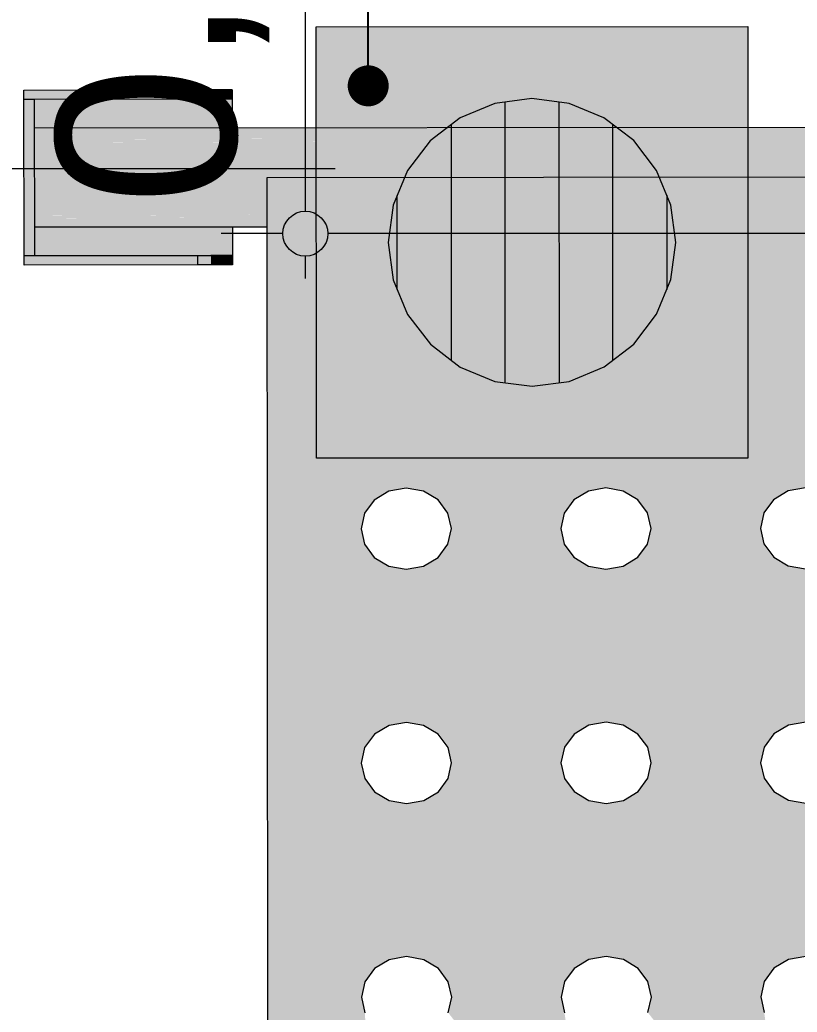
# Model space of a CAD drawing. Header units: metres. Extents: x -1.4 to 64, y -2.2 to 1.7.
# Drawn here: x 48.4129 to 48.6291, y -0.119 to 0.1569 of the extents above; entities that cross this region are included whole.
import ezdxf

# ---------------------------------------------------------------- set-up
doc = ezdxf.new("R2010")
doc.units = ezdxf.units.M
doc.header["$MEASUREMENT"] = 0
for name, color, linetype, lineweight, true_color in [('0_Caneta_No__25', 7, 'Continuous', 13, 0x982312), ('LOUCAS-METAIS.ARQ_Caneta_No__13', 7, 'Continuous', 0, 0xaaaaaa), ('LOUCAS-METAIS.ARQ_Caneta_No__18', 7, 'Continuous', 0, 0xdfdfdf), ('LOUCAS-METAIS.ARQ_Caneta_No__96', 7, 'Continuous', 0, 0xb6b6b6), ('RALO_Caneta_No__19', 7, 'Continuous', 0, 0xe9e9e9), ('RALO_Caneta_No__96', 7, 'Continuous', 0, 0xb6b6b6)]:
    doc.layers.add(name, color=color, linetype=linetype, lineweight=lineweight, true_color=true_color)
doc.layers.add('NOTAS-DETALHAMENTO.EXEC_Caneta_No__241', color=7, linetype='Continuous', lineweight=13)
doc.styles.add('GENERATED_STYLE_1', font='arial.ttf')
doc.dimstyles.new('GENERATED_STYLE__1', dxfattribs={"dimtxt": 0.05, "dimasz": 0.02375, "dimexe": 0.18, "dimexo": 0.267183, "dimgap": 0, "dimtad": 1, "dimzin": 0, "dimdsep": 46, "dimtxsty": 'GENERATED_STYLE_1', "dimblk": 'ARROWHEAD_11', "dimblk1": 'ARROWHEAD_11', "dimblk2": 'ARROWHEAD_11', "dimcen": 0.09, "dimclrd": 256, "dimclre": 256, "dimclrt": 256, "dimadec": 0, "dimazin": 0, "dimtfac": 1, "dimtdec": 4, "dimtmove": 0, "dimatfit": 3, "dimfxl": 0, "dimtolj": 1, "dimtzin": 0, "dimarcsym": 0})
doc.dimstyles.new('GENERATED_STYLE__2', dxfattribs={"dimtxt": 0.05, "dimasz": 0.02375, "dimexe": 0.18, "dimexo": 0.267183, "dimgap": 0, "dimtad": 1, "dimtih": 1, "dimtoh": 1, "dimzin": 0, "dimdsep": 46, "dimtxsty": 'GENERATED_STYLE_1', "dimblk": 'ARROWHEAD_11', "dimblk1": 'ARROWHEAD_11', "dimblk2": 'ARROWHEAD_11', "dimcen": 0.09, "dimclrd": 256, "dimclre": 256, "dimclrt": 256, "dimadec": 0, "dimazin": 0, "dimtfac": 1, "dimtdec": 4, "dimtmove": 0, "dimatfit": 3, "dimfxl": 0, "dimtolj": 1, "dimtzin": 0, "dimarcsym": 0})
doc.dimstyles.new('GENERATED_STYLE__4', dxfattribs={"dimtxt": 0.18, "dimasz": 0.0228, "dimexe": 0.18, "dimexo": 0.0625, "dimgap": 0, "dimtad": 0, "dimtih": 1, "dimtoh": 1, "dimdec": 4, "dimzin": 0, "dimdsep": 46, "dimcen": 0.09, "dimadec": 0, "dimazin": 0, "dimtfac": 1, "dimtdec": 4, "dimtmove": 0, "dimatfit": 3, "dimldrblk": 'ARROWHEAD_11', "dimfxl": 0, "dimtolj": 1, "dimtzin": 0, "dimarcsym": 0})

# ---------------------------------------------------------------- blocks, each defined once
blk = doc.blocks.new('*D134', base_point=(49.44178, -0.75328))
at = {"layer": '0_Caneta_No__25', "linetype": 'Continuous', "lineweight": 13, "true_color": 0x982312}
for points in [[(48.22713, 0.11546), (48.22761, 0.11306), (48.22896, 0.11104), (48.23099, 0.10968), (48.23338, 0.10921), (48.23577, 0.10968), (48.2378, 0.11104), (48.23916, 0.11306), (48.23963, 0.11546), (48.23916, 0.11785), (48.2378, 0.11987), (48.23577, 0.12123), (48.23338, 0.12171), (48.23099, 0.12123), (48.22896, 0.11987), (48.22761, 0.11785)], [(48.22713, -0.53832), (48.22761, -0.54071), (48.22896, -0.54274), (48.23099, -0.5441), (48.23338, -0.54457), (48.23577, -0.5441), (48.2378, -0.54274), (48.23916, -0.54071), (48.23963, -0.53832), (48.23916, -0.53593), (48.2378, -0.5339), (48.23577, -0.53255), (48.23338, -0.53207), (48.23099, -0.53255), (48.22896, -0.5339), (48.22761, -0.53593)]]:
    blk.add_hatch(color=24, dxfattribs=at).paths.add_polyline_path(points)
at = {"layer": '0_Caneta_No__25', "color": 24, "linetype": 'Continuous', "lineweight": 13, "true_color": 0x982312}
for p, q in [((48.23338, -0.53207), (48.23338, 0.10921)), ((48.22713, -0.53832), (48.20994, -0.53832)), ((48.50056, -0.53832), (48.23963, -0.53832))]:
    blk.add_line(p, q, dxfattribs=at)
blk.add_circle((48.23338, -0.53832), 0.00625, dxfattribs=at)
at = {"layer": '0_Caneta_No__25', "color": 24, "lineweight": 13, "true_color": 0x982312, "char_height": 0.05, "attachment_point": 7, "rotation": 90, "style": 'GENERATED_STYLE_1'}
for s, insert in [('\\A1;{\\pql;\\fArial|b0|i0|c0|p0;\\W1.000000;0,13}', (48.22338, -0.02425)), ('\\A1;{\\pql;\\fArial|b0|i0|c0|p0;\\W1.000000;0,65}', (48.22338, -0.34489))]:
    blk.add_mtext(s, dxfattribs=dict(at, insert=insert))
blk = doc.blocks.new('ARROWHEAD_11')
at = {"color": 0, "linetype": 'Continuous', "lineweight": 0}
blk.add_line((0, 0), (-1, 0), dxfattribs=at)
at = {"color": 0, "linetype": 'Continuous', "lineweight": 0, "const_width": 0.25, "flags": 128}
blk.add_lwpolyline([(-0.125, 0, 1), (0.125, 0, 1)], format="xyb", close=True, dxfattribs=at)
blk = doc.blocks.new('*D135', base_point=(49.44178, -0.75328))
at = {"layer": '0_Caneta_No__25', "linetype": 'Continuous', "lineweight": 13, "true_color": 0x982312}
for points in [[(48.22713, 0.24672), (48.22761, 0.24432), (48.22896, 0.2423), (48.23099, 0.24094), (48.23338, 0.24047), (48.23577, 0.24094), (48.2378, 0.2423), (48.23916, 0.24432), (48.23963, 0.24672), (48.23916, 0.24911), (48.2378, 0.25114), (48.23577, 0.25249), (48.23338, 0.25297), (48.23099, 0.25249), (48.22896, 0.25114), (48.22761, 0.24911)], [(48.22713, 0.11546), (48.22761, 0.11306), (48.22896, 0.11104), (48.23099, 0.10968), (48.23338, 0.10921), (48.23577, 0.10968), (48.2378, 0.11104), (48.23916, 0.11306), (48.23963, 0.11546), (48.23916, 0.11785), (48.2378, 0.11987), (48.23577, 0.12123), (48.23338, 0.12171), (48.23099, 0.12123), (48.22896, 0.11987), (48.22761, 0.11785)]]:
    blk.add_hatch(color=24, dxfattribs=at).paths.add_polyline_path(points)
at = {"layer": '0_Caneta_No__25', "color": 24, "linetype": 'Continuous', "lineweight": 13, "true_color": 0x982312}
for p, q in [((48.23338, 0.25297), (48.23338, 0.25922)), ((48.22713, 0.24672), (48.20994, 0.24672)), ((48.50056, 0.24672), (48.23963, 0.24672)), ((48.23338, 0.12171), (48.23338, 0.24047)), ((48.22713, 0.11546), (48.20994, 0.11546)), ((48.50056, 0.11546), (48.23963, 0.11546))]:
    blk.add_line(p, q, dxfattribs=at)
for centre in [(48.23338, 0.24672), (48.23338, 0.11546)]:
    blk.add_circle(centre, 0.00625, dxfattribs=at)
blk = doc.blocks.new('*D146', base_point=(49.44178, -0.75328))
at = {"layer": '0_Caneta_No__25', "linetype": 'Continuous', "lineweight": 13, "true_color": 0x982312}
for points in [[(48.48606, 0.24672), (48.48654, 0.24432), (48.48789, 0.2423), (48.48992, 0.24094), (48.49231, 0.24047), (48.4947, 0.24094), (48.49673, 0.2423), (48.49808, 0.24432), (48.49856, 0.24672), (48.49808, 0.24911), (48.49673, 0.25114), (48.4947, 0.25249), (48.49231, 0.25297), (48.48992, 0.25249), (48.48789, 0.25114), (48.48654, 0.24911)], [(48.48606, 0.09742), (48.48654, 0.09503), (48.48789, 0.093), (48.48992, 0.09164), (48.49231, 0.09117), (48.4947, 0.09164), (48.49673, 0.093), (48.49808, 0.09503), (48.49856, 0.09742), (48.49808, 0.09981), (48.49673, 0.10184), (48.4947, 0.10319), (48.49231, 0.10367), (48.48992, 0.10319), (48.48789, 0.10184), (48.48654, 0.09981)]]:
    blk.add_hatch(color=24, dxfattribs=at).paths.add_polyline_path(points)
at = {"layer": '0_Caneta_No__25', "color": 24, "linetype": 'Continuous', "lineweight": 13, "true_color": 0x982312}
for p, q in [((48.49231, 0.25297), (48.49231, 0.25922)), ((48.48606, 0.24672), (48.46887, 0.24672)), ((48.75949, 0.24672), (48.49856, 0.24672)), ((48.49231, 0.10367), (48.49231, 0.24047)), ((48.48606, 0.09742), (48.46887, 0.09742)), ((48.75949, 0.09742), (48.49856, 0.09742)), ((48.49231, 0.08492), (48.49231, 0.09117))]:
    blk.add_line(p, q, dxfattribs=at)
for centre in [(48.49231, 0.24672), (48.49231, 0.09742)]:
    blk.add_circle(centre, 0.00625, dxfattribs=at)
at = {"layer": '0_Caneta_No__25', "color": 24, "lineweight": 13, "true_color": 0x982312, "insert": (48.48231, 0.10534), "char_height": 0.05, "attachment_point": 7, "rotation": 90, "style": 'GENERATED_STYLE_1'}
blk.add_mtext('\\A1;{\\pql;\\fArial|b0|i0|c0|p0;\\W1.000000;0,15}', dxfattribs=at)
blk = doc.blocks.new('*D147', base_point=(49.44178, -0.75328))
at = {"layer": '0_Caneta_No__25', "linetype": 'Continuous', "lineweight": 13, "true_color": 0x982312}
for points in [[(48.40553, 0.47172), (48.406, 0.46932), (48.40736, 0.4673), (48.40938, 0.46594), (48.41178, 0.46547), (48.41417, 0.46594), (48.4162, 0.4673), (48.41755, 0.46932), (48.41803, 0.47172), (48.41755, 0.47411), (48.4162, 0.47614), (48.41417, 0.47749), (48.41178, 0.47797), (48.40938, 0.47749), (48.40736, 0.47614), (48.406, 0.47411)], [(48.55072, 0.47172), (48.55119, 0.46932), (48.55255, 0.4673), (48.55458, 0.46594), (48.55697, 0.46547), (48.55936, 0.46594), (48.56139, 0.4673), (48.56274, 0.46932), (48.56322, 0.47172), (48.56274, 0.47411), (48.56139, 0.47614), (48.55936, 0.47749), (48.55697, 0.47797), (48.55458, 0.47749), (48.55255, 0.47614), (48.55119, 0.47411)]]:
    blk.add_hatch(color=24, dxfattribs=at).paths.add_polyline_path(points)
at = {"layer": '0_Caneta_No__25', "color": 24, "linetype": 'Continuous', "lineweight": 13, "true_color": 0x982312}
for p, q in [((48.41178, 0.47797), (48.41178, 0.49515)), ((48.55697, 0.47797), (48.55697, 0.49515)), ((48.39928, 0.47172), (48.40553, 0.47172)), ((48.41803, 0.47172), (48.55072, 0.47172)), ((48.56322, 0.47172), (48.56947, 0.47172)), ((48.41178, 0.20453), (48.41178, 0.46547)), ((48.55697, 0.20453), (48.55697, 0.46547))]:
    blk.add_line(p, q, dxfattribs=at)
for centre in [(48.41178, 0.47172), (48.55697, 0.47172)]:
    blk.add_circle(centre, 0.00625, dxfattribs=at)
at = {"layer": '0_Caneta_No__25', "color": 24, "lineweight": 13, "true_color": 0x982312, "insert": (48.27207, 0.48172), "char_height": 0.05, "attachment_point": 7, "style": 'GENERATED_STYLE_1'}
blk.add_mtext('\\A1;{\\pql;\\fArial|b0|i0|c0|p0;\\W1.000000;0,15}', dxfattribs=at)

msp = doc.modelspace()

# ---------------------------------------------------------------- hatches: boundary and pattern name
at = {"layer": 'LOUCAS-METAIS.ARQ_Caneta_No__18', "linetype": 'Continuous', "lineweight": 0, "true_color": 0xdfdfdf}
for points in [[(48.41403, 0.13734), (48.46232, 0.13477), (48.46232, 0.13737)], [(48.41403, 0.13473), (48.46232, 0.13477), (48.41403, 0.13734)], [(48.46232, 0.13477), (48.46602, 0.13738), (48.46232, 0.13737)], [(48.46232, 0.13477), (48.46602, 0.13477), (48.46602, 0.13738)], [(48.46602, 0.13477), (48.46915, 0.13738), (48.46602, 0.13738)], [(48.46602, 0.13477), (48.46915, 0.13477), (48.46915, 0.13738)], [(48.46915, 0.13738), (48.46915, 0.13477), (48.47124, 0.13738)], [(48.47124, 0.13738), (48.46915, 0.13477), (48.47125, 0.13478)], [(48.47124, 0.13738), (48.47198, 0.13478), (48.47198, 0.13738)], [(48.47125, 0.13478), (48.47198, 0.13478), (48.47124, 0.13738)], [(48.41403, 0.13473), (48.41696, 0.09131), (48.41693, 0.13473)], [(48.41406, 0.09131), (48.41696, 0.09131), (48.41403, 0.13473)], [(48.47198, 0.13478), (48.41693, 0.13473), (48.42695, 0.12684), (48.47199, 0.12687)], [(48.41693, 0.13473), (48.41693, 0.12683), (48.42695, 0.12684)], [(48.41693, 0.12683), (48.77141, 0.12663), (48.77141, 0.1271)], [(48.41693, 0.12636), (48.77141, 0.12663), (48.41693, 0.12683)], [(48.77141, 0.12663), (48.41693, 0.12636), (48.41693, 0.126)], [(48.41693, 0.126), (48.77141, 0.12627), (48.77141, 0.12663)], [(48.41693, 0.1257), (48.77141, 0.12597), (48.77141, 0.12627)], [(48.77141, 0.12627), (48.41693, 0.126), (48.41693, 0.1257)], [(48.41693, 0.1257), (48.41693, 0.12569), (48.77141, 0.12462), (48.77141, 0.12597)], [(48.41693, 0.12435), (48.77141, 0.12462), (48.41693, 0.12569)], [(48.77141, 0.12462), (48.41693, 0.12435), (48.41693, 0.12361)], [(48.41693, 0.1236), (48.77141, 0.12387), (48.77141, 0.12462)], [(48.41693, 0.12268), (48.77141, 0.12295), (48.77141, 0.12387)], [(48.41693, 0.12269), (48.77141, 0.12387), (48.41693, 0.1236)], [(48.41693, 0.12266), (48.77141, 0.12088), (48.77141, 0.12295), (48.41693, 0.12268)], [(48.41693, 0.12266), (48.41694, 0.12062), (48.77141, 0.12088)], [(48.77141, 0.12088), (48.41694, 0.12062), (48.41694, 0.11993)], [(48.77141, 0.12088), (48.41694, 0.11993), (48.77141, 0.1202)], [(48.41694, 0.11825), (48.41694, 0.11824), (48.77141, 0.11851), (48.77141, 0.1202)], [(48.41694, 0.11993), (48.41694, 0.11825), (48.77141, 0.1202)], [(48.41694, 0.11824), (48.41694, 0.11822), (48.76938, 0.11598), (48.77142, 0.11597), (48.77141, 0.11851)], [(48.41694, 0.11822), (48.41694, 0.1157), (48.77142, 0.11597), (48.76938, 0.11598)], [(48.41694, 0.1157), (48.41694, 0.11542), (48.77142, 0.11597)], [(48.41694, 0.11542), (48.77142, 0.11569), (48.77142, 0.11597)], [(48.41694, 0.11304), (48.41694, 0.11302), (48.77142, 0.11329), (48.77142, 0.11569)], [(48.41694, 0.11542), (48.41694, 0.11304), (48.77142, 0.11569)], [(48.48166, 0.11307), (48.62663, 0.02591), (48.77142, 0.11329)], [(48.77142, 0.11329), (48.62663, 0.02591), (48.63143, 0.02677)], [(48.41694, 0.11302), (48.41694, 0.11064), (48.48166, 0.11113), (48.48166, 0.11307)], [(48.41694, 0.11064), (48.41694, 0.11062), (48.48166, 0.11067), (48.48166, 0.11113)], [(48.48166, 0.11067), (48.41694, 0.11062), (48.41694, 0.11034), (48.48166, 0.11044)], [(48.41694, 0.11034), (48.48166, 0.11039), (48.48166, 0.11044)], [(48.41694, 0.11032), (48.48166, 0.10991), (48.48166, 0.11039), (48.41694, 0.11034)], [(48.48166, 0.11307), (48.52036, 0.02669), (48.57589, 0.02673)], [(48.48166, 0.11307), (48.51555, 0.02582), (48.52036, 0.02669)], [(48.51148, 0.02337), (48.51555, 0.02582), (48.48166, 0.11307)], [(48.48166, 0.11307), (48.50876, 0.01971), (48.51148, 0.02337)], [(48.48166, 0.11307), (48.50781, 0.01539), (48.50876, 0.01971)], [(48.48166, 0.11307), (48.50877, 0.01107), (48.50781, 0.01539)], [(48.48166, 0.11307), (48.5156, -0.03931), (48.50877, 0.01107)], [(48.48166, 0.11307), (48.51153, -0.04176), (48.5156, -0.03931)], [(48.48166, 0.11307), (48.50881, -0.04543), (48.51153, -0.04176)], [(48.50786, -0.04975), (48.50881, -0.04543), (48.48166, 0.11307)], [(48.51565, -0.10445), (48.50786, -0.04975), (48.48166, 0.11307)], [(48.51158, -0.1069), (48.51565, -0.10445), (48.48166, 0.11307)], [(48.50886, -0.11057), (48.51158, -0.1069), (48.48166, 0.11307)], [(48.50791, -0.11489), (48.50886, -0.11057), (48.48166, 0.11307)], [(48.51163, -0.17204), (48.50791, -0.11489), (48.48166, 0.11307)], [(48.48166, 0.11307), (48.50891, -0.1757), (48.51163, -0.17204)], [(48.50796, -0.18002), (48.50891, -0.1757), (48.48166, 0.11307)], [(48.51168, -0.23717), (48.50796, -0.18002), (48.48166, 0.11307)], [(48.50896, -0.24084), (48.51168, -0.23717), (48.48166, 0.11307)], [(48.50801, -0.24516), (48.50896, -0.24084), (48.48166, 0.11307)], [(48.51173, -0.30231), (48.50801, -0.24516), (48.48166, 0.11307)], [(48.48166, 0.11307), (48.50901, -0.30597), (48.51173, -0.30231)], [(48.50806, -0.3103), (48.50901, -0.30597), (48.48166, 0.11307)], [(48.50906, -0.37111), (48.50806, -0.3103), (48.48166, 0.11307)], [(48.48166, 0.11307), (48.5081, -0.37543), (48.50906, -0.37111)], [(48.48215, -0.53829), (48.5081, -0.37543), (48.48166, 0.11307)], [(48.62255, 0.02346), (48.62663, 0.02591), (48.48166, 0.11307)], [(48.57589, 0.02673), (48.61984, 0.01979), (48.48166, 0.11307)], [(48.61984, 0.01979), (48.62255, 0.02346), (48.48166, 0.11307)], [(48.41695, 0.10781), (48.48166, 0.10786), (48.48166, 0.10991), (48.41694, 0.11032)], [(48.41695, 0.10613), (48.48166, 0.10649), (48.48166, 0.10786), (48.41695, 0.10781)], [(48.41695, 0.10613), (48.41695, 0.10612), (48.48166, 0.10617), (48.48166, 0.10649)], [(48.48166, 0.10617), (48.41695, 0.10612), (48.41695, 0.10543), (48.48166, 0.10561)], [(48.41695, 0.10543), (48.48166, 0.10548), (48.48166, 0.10561)], [(48.41695, 0.10541), (48.48166, 0.10509), (48.48166, 0.10548), (48.41695, 0.10543)], [(48.41695, 0.10336), (48.48166, 0.10341), (48.48166, 0.10509), (48.41695, 0.10541)], [(48.48166, 0.10341), (48.41695, 0.10336), (48.41695, 0.10245), (48.48166, 0.10267)], [(48.41695, 0.10244), (48.48166, 0.10249), (48.48166, 0.10267)], [(48.48166, 0.10249), (48.41695, 0.10244), (48.41695, 0.1017), (48.48166, 0.10189)], [(48.41695, 0.10169), (48.48166, 0.10174), (48.48166, 0.10189)], [(48.41695, 0.10168), (48.48166, 0.10149), (48.48166, 0.10174), (48.41695, 0.10169)], [(48.41695, 0.10168), (48.41695, 0.10035), (48.48167, 0.10039), (48.48166, 0.10149)], [(48.41695, 0.10005), (48.48167, 0.10015), (48.48167, 0.10039), (48.41695, 0.10035)], [(48.48167, 0.10015), (48.41695, 0.10005), (48.48167, 0.10009)], [(48.41695, 0.09968), (48.48167, 0.0998), (48.48167, 0.10009), (48.41695, 0.10005)], [(48.48167, 0.0998), (48.41695, 0.09968), (48.48167, 0.09973)], [(48.41695, 0.09922), (48.48167, 0.09935), (48.48167, 0.09973), (48.41695, 0.09968)], [(48.48167, 0.09935), (48.41695, 0.09921), (48.48167, 0.09926)], [(48.41696, 0.09131), (48.47201, 0.09135), (48.46199, 0.09925), (48.41695, 0.09921)], [(48.46199, 0.09925), (48.47201, 0.09135), (48.47201, 0.09925)], [(48.46235, 0.09134), (48.41406, 0.09131), (48.46236, 0.08874)], [(48.46236, 0.08874), (48.41406, 0.09131), (48.41406, 0.0887)], [(48.46605, 0.08874), (48.46605, 0.09135), (48.46235, 0.09134)], [(48.46605, 0.08874), (48.46235, 0.09134), (48.46236, 0.08874)], [(48.46918, 0.09135), (48.46605, 0.08874), (48.46919, 0.08874)], [(48.46918, 0.09135), (48.46605, 0.09135), (48.46605, 0.08874)], [(48.47128, 0.09135), (48.46918, 0.09135), (48.46919, 0.08874)], [(48.47128, 0.09135), (48.46919, 0.08874), (48.47128, 0.08875)], [(48.47201, 0.09135), (48.47128, 0.08875), (48.47202, 0.08875)], [(48.47201, 0.09135), (48.47128, 0.09135), (48.47128, 0.08875)], [(48.52036, 0.02669), (48.57109, 0.02587), (48.57589, 0.02673)], [(48.57109, 0.02587), (48.52036, 0.02669), (48.56702, 0.02341)], [(48.56702, 0.02341), (48.52036, 0.02669), (48.5643, 0.01975)], [(48.52516, 0.02583), (48.5643, 0.01975), (48.52036, 0.02669)], [(48.52924, 0.02339), (48.5643, 0.01975), (48.52516, 0.02583)], [(48.5807, 0.02587), (48.61984, 0.01979), (48.57589, 0.02673)], [(48.58477, 0.02343), (48.61984, 0.01979), (48.5807, 0.02587)], [(48.53196, 0.01973), (48.5643, 0.01975), (48.52924, 0.02339)], [(48.5875, 0.01977), (48.61984, 0.01979), (48.58477, 0.02343)], [(48.5643, 0.01975), (48.53196, 0.01973), (48.56335, 0.01543)], [(48.56335, 0.01543), (48.53196, 0.01973), (48.53292, 0.01541)], [(48.61984, 0.01979), (48.5875, 0.01977), (48.61888, 0.01547)], [(48.61888, 0.01547), (48.5875, 0.01977), (48.58846, 0.01545)], [(48.53197, 0.01108), (48.5643, 0.01111), (48.53292, 0.01541)], [(48.53292, 0.01541), (48.5643, 0.01111), (48.56335, 0.01543)], [(48.58751, 0.01113), (48.61984, 0.01115), (48.58846, 0.01545)], [(48.58846, 0.01545), (48.61984, 0.01115), (48.61888, 0.01547)], [(48.5156, -0.03931), (48.51149, 0.00741), (48.50877, 0.01107)], [(48.5643, 0.01111), (48.52925, 0.00742), (48.52518, 0.00497)], [(48.5643, 0.01111), (48.52518, 0.00497), (48.56703, 0.00745)], [(48.52925, 0.00742), (48.5643, 0.01111), (48.53197, 0.01108)], [(48.61984, 0.01115), (48.58479, 0.00746), (48.58072, 0.00501)], [(48.61984, 0.01115), (48.58072, 0.00501), (48.62257, 0.00749)], [(48.58479, 0.00746), (48.61984, 0.01115), (48.58751, 0.01113)], [(48.5156, -0.03931), (48.51557, 0.00496), (48.51149, 0.00741)], [(48.56703, 0.00745), (48.52518, 0.00497), (48.5711, 0.005)], [(48.62257, 0.00749), (48.58072, 0.00501), (48.62664, 0.00505)], [(48.51557, 0.00496), (48.5156, -0.03931), (48.52037, 0.00411)], [(48.52037, 0.00411), (48.5156, -0.03931), (48.52041, -0.03845)], [(48.52041, -0.03845), (48.52518, 0.00497), (48.52037, 0.00411)], [(48.52521, -0.03931), (48.52518, 0.00497), (48.52041, -0.03845)], [(48.56707, -0.04172), (48.5711, 0.005), (48.52518, 0.00497)], [(48.56707, -0.04172), (48.52518, 0.00497), (48.56435, -0.04539)], [(48.56435, -0.04539), (48.52518, 0.00497), (48.5634, -0.04971)], [(48.5634, -0.04971), (48.52518, 0.00497), (48.56435, -0.05403)], [(48.56435, -0.05403), (48.52518, 0.00497), (48.57119, -0.10441)], [(48.53201, -0.04541), (48.57119, -0.10441), (48.52518, 0.00497)], [(48.53201, -0.04541), (48.52518, 0.00497), (48.52929, -0.04175)], [(48.52929, -0.04175), (48.52518, 0.00497), (48.52521, -0.03931)], [(48.57114, -0.03927), (48.5711, 0.005), (48.56707, -0.04172)], [(48.5711, 0.005), (48.57114, -0.03927), (48.57591, 0.00415)], [(48.57591, 0.00415), (48.57114, -0.03927), (48.57594, -0.03841)], [(48.57594, -0.03841), (48.58072, 0.00501), (48.57591, 0.00415)], [(48.58075, -0.03926), (48.58072, 0.00501), (48.57594, -0.03841)], [(48.6226, -0.04168), (48.62664, 0.00505), (48.58072, 0.00501)], [(48.6226, -0.04168), (48.58072, 0.00501), (48.61989, -0.04534)], [(48.61989, -0.04534), (48.58072, 0.00501), (48.61893, -0.04967)], [(48.61893, -0.04967), (48.58072, 0.00501), (48.61989, -0.05399)], [(48.61989, -0.05399), (48.58072, 0.00501), (48.62673, -0.10437)], [(48.58755, -0.04537), (48.62673, -0.10437), (48.58072, 0.00501)], [(48.58755, -0.04537), (48.58072, 0.00501), (48.58482, -0.04171)], [(48.58482, -0.04171), (48.58072, 0.00501), (48.58075, -0.03926)], [(48.62668, -0.03923), (48.62664, 0.00505), (48.6226, -0.04168)], [(48.62664, 0.00505), (48.62668, -0.03923), (48.63145, 0.00419)], [(48.63145, 0.00419), (48.62668, -0.03923), (48.63148, -0.03837)], [(48.53297, -0.04973), (48.57119, -0.10441), (48.53201, -0.04541)], [(48.58851, -0.04969), (48.62673, -0.10437), (48.58755, -0.04537)], [(48.50786, -0.04975), (48.51565, -0.10445), (48.50882, -0.05407)], [(48.53202, -0.05405), (48.57119, -0.10441), (48.53297, -0.04973)], [(48.58756, -0.05401), (48.62673, -0.10437), (48.58851, -0.04969)], [(48.50882, -0.05407), (48.51565, -0.10445), (48.51154, -0.05773)], [(48.5293, -0.05772), (48.57119, -0.10441), (48.53202, -0.05405)], [(48.56435, -0.05403), (48.57119, -0.10441), (48.56708, -0.05769)], [(48.58484, -0.05768), (48.62673, -0.10437), (48.58756, -0.05401)], [(48.61989, -0.05399), (48.62673, -0.10437), (48.62262, -0.05765)], [(48.51154, -0.05773), (48.51565, -0.10445), (48.51562, -0.06018)], [(48.56712, -0.10686), (48.5293, -0.05772), (48.52523, -0.06017)], [(48.57119, -0.10441), (48.5293, -0.05772), (48.56712, -0.10686)], [(48.56708, -0.05769), (48.57119, -0.10441), (48.57115, -0.06013)], [(48.62265, -0.10682), (48.58484, -0.05768), (48.58076, -0.06013)], [(48.62673, -0.10437), (48.58484, -0.05768), (48.62265, -0.10682)], [(48.62262, -0.05765), (48.62673, -0.10437), (48.62669, -0.06009)], [(48.51562, -0.06018), (48.51565, -0.10445), (48.52042, -0.06103)], [(48.52045, -0.10359), (48.52523, -0.06017), (48.52042, -0.06103)], [(48.52526, -0.10444), (48.52523, -0.06017), (48.52045, -0.10359)], [(48.56712, -0.10686), (48.52523, -0.06017), (48.5644, -0.11052)], [(48.5644, -0.11052), (48.52523, -0.06017), (48.56344, -0.11484)], [(48.56344, -0.11484), (48.52523, -0.06017), (48.5644, -0.11916)], [(48.5644, -0.11916), (48.52523, -0.06017), (48.57124, -0.16954)], [(48.53206, -0.11055), (48.57124, -0.16954), (48.52523, -0.06017)], [(48.53206, -0.11055), (48.52523, -0.06017), (48.52934, -0.10689)], [(48.52934, -0.10689), (48.52523, -0.06017), (48.52526, -0.10444)], [(48.57115, -0.06013), (48.57119, -0.10441), (48.57596, -0.06099)], [(48.57599, -0.10354), (48.58076, -0.06013), (48.57596, -0.06099)], [(48.5808, -0.1044), (48.58076, -0.06013), (48.57599, -0.10354)], [(48.62265, -0.10682), (48.58076, -0.06013), (48.61993, -0.11048)], [(48.61993, -0.11048), (48.58076, -0.06013), (48.61898, -0.1148)], [(48.61898, -0.1148), (48.58076, -0.06013), (48.61994, -0.11912)], [(48.61994, -0.11912), (48.58076, -0.06013), (48.62677, -0.1695)], [(48.5876, -0.11051), (48.62677, -0.1695), (48.58076, -0.06013)], [(48.5876, -0.11051), (48.58076, -0.06013), (48.58487, -0.10684)], [(48.58487, -0.10684), (48.58076, -0.06013), (48.5808, -0.1044)], [(48.62669, -0.06009), (48.62673, -0.10437), (48.6315, -0.06095)], [(48.52042, -0.06103), (48.51565, -0.10445), (48.52045, -0.10359)], [(48.57596, -0.06099), (48.57119, -0.10441), (48.57599, -0.10354)], [(48.6315, -0.06095), (48.62673, -0.10437), (48.63153, -0.1035)], [(48.53302, -0.11487), (48.57124, -0.16954), (48.53206, -0.11055)], [(48.58856, -0.11483), (48.62677, -0.1695), (48.5876, -0.11051)], [(48.50791, -0.11489), (48.51163, -0.17204), (48.50887, -0.11921)], [(48.53207, -0.11919), (48.57124, -0.16954), (48.53302, -0.11487)], [(48.5876, -0.11915), (48.62677, -0.1695), (48.58856, -0.11483)]]:
    msp.add_hatch(color=254, dxfattribs=at).paths.add_polyline_path(points)
at = {"layer": 'RALO_Caneta_No__19', "linetype": 'Continuous', "lineweight": 0, "true_color": 0xe9e9e9}
h = msp.add_hatch(color=254, dxfattribs=at)
h.paths.add_polyline_path([(48.49534, 0.15496), (48.49539, 0.03496), (48.61539, 0.03501), (48.61534, 0.15501)])
h.paths.add_polyline_path([(48.55538, 0.05499), (48.54503, 0.05635), (48.53538, 0.06034), (48.52709, 0.06669), (48.52073, 0.07497), (48.51673, 0.08462), (48.51537, 0.09497), (48.51672, 0.10532), (48.52072, 0.11497), (48.52707, 0.12326), (48.53535, 0.12962), (48.545, 0.13362), (48.55535, 0.13499), (48.5657, 0.13363), (48.57535, 0.12964), (48.58364, 0.12328), (48.59, 0.115), (48.594, 0.10535), (48.59537, 0.095), (48.59401, 0.08465), (48.59001, 0.075), (48.58366, 0.06671), (48.57538, 0.06035), (48.56573, 0.05635)], flags=0)
for points in [[(48.545, 0.13362), (48.53535, 0.12962), (48.53285, 0.1277), (48.53288, 0.06226), (48.53538, 0.06034), (48.54503, 0.05635), (48.54788, 0.05597), (48.54785, 0.134)], [(48.54785, 0.134), (48.54788, 0.05597), (48.55538, 0.05499), (48.56288, 0.05598), (48.56285, 0.134), (48.55535, 0.13499)], [(48.56285, 0.134), (48.56288, 0.05598), (48.56573, 0.05635), (48.57538, 0.06035), (48.57788, 0.06227), (48.57785, 0.12772), (48.57535, 0.12964), (48.5657, 0.13363)], [(48.52707, 0.12326), (48.52072, 0.11497), (48.51786, 0.10807), (48.51787, 0.08187), (48.52073, 0.07497), (48.52709, 0.06669), (48.53288, 0.06226), (48.53285, 0.1277)], [(48.57785, 0.12772), (48.57788, 0.06227), (48.58366, 0.06671), (48.59001, 0.075), (48.59287, 0.0819), (48.59286, 0.1081), (48.59, 0.115), (48.58364, 0.12328)], [(48.51786, 0.10807), (48.51672, 0.10532), (48.51537, 0.09497), (48.51673, 0.08462), (48.51787, 0.08187)], [(48.59287, 0.0819), (48.59401, 0.08465), (48.59537, 0.095), (48.594, 0.10535), (48.59286, 0.1081)]]:
    msp.add_hatch(color=254, dxfattribs=at).paths.add_polyline_path(points)

# ---------------------------------------------------------------- linework, layer by layer
at = {"layer": 'LOUCAS-METAIS.ARQ_Caneta_No__13', "color": 253, "linetype": 'Continuous', "lineweight": 0, "true_color": 0xaaaaaa}
msp.add_lwpolyline([(48.70281, -0.09689, 19.949874), (48.72681, -0.09689)], format="xyb", dxfattribs=at)
at = {"layer": 'LOUCAS-METAIS.ARQ_Caneta_No__96', "color": 253, "linetype": 'Continuous', "lineweight": 0, "true_color": 0xb6b6b6}
for p, q in [((48.41403, 0.13734), (48.46232, 0.13737)), ((48.41403, 0.13473), (48.41403, 0.13734)), ((48.46232, 0.13737), (48.46602, 0.13738)), ((48.46232, 0.13737), (48.46232, 0.13477)), ((48.46915, 0.13738), (48.46602, 0.13738)), ((48.47124, 0.13738), (48.46915, 0.13738)), ((48.47198, 0.13738), (48.47124, 0.13738)), ((48.47198, 0.13738), (48.47198, 0.13478)), ((48.41693, 0.13473), (48.41403, 0.13473)), ((48.41406, 0.09131), (48.41403, 0.13473)), ((48.46232, 0.13477), (48.41693, 0.13473)), ((48.41693, 0.13473), (48.41696, 0.09131)), ((48.46602, 0.13477), (48.46232, 0.13477)), ((48.46915, 0.13477), (48.46602, 0.13477)), ((48.47125, 0.13478), (48.46915, 0.13477)), ((48.47198, 0.13478), (48.47125, 0.13478)), ((48.47198, 0.13478), (48.47199, 0.12687)), ((48.41693, 0.12683), (48.77141, 0.1271)), ((48.48166, 0.11307), (48.77142, 0.11329)), ((48.48215, -0.53829), (48.48166, 0.11307)), ((48.48167, 0.09926), (48.41695, 0.09921)), ((48.47201, 0.09925), (48.47201, 0.09135)), ((48.41406, 0.09131), (48.46235, 0.09134)), ((48.41406, 0.0887), (48.41406, 0.09131)), ((48.46235, 0.09134), (48.46605, 0.09135)), ((48.46235, 0.09134), (48.46236, 0.08874)), ((48.46918, 0.09135), (48.46605, 0.09135)), ((48.47128, 0.09135), (48.46918, 0.09135)), ((48.47201, 0.09135), (48.47128, 0.09135)), ((48.47201, 0.09135), (48.47202, 0.08875)), ((48.46236, 0.08874), (48.41406, 0.0887)), ((48.46605, 0.08874), (48.46236, 0.08874)), ((48.46919, 0.08874), (48.46605, 0.08874)), ((48.47128, 0.08875), (48.46919, 0.08874)), ((48.47202, 0.08875), (48.47128, 0.08875)), ((48.51555, 0.02582), (48.51148, 0.02337)), ((48.52036, 0.02669), (48.51555, 0.02582)), ((48.52516, 0.02583), (48.52036, 0.02669)), ((48.52924, 0.02339), (48.52516, 0.02583)), ((48.57109, 0.02587), (48.56702, 0.02341)), ((48.57589, 0.02673), (48.57109, 0.02587)), ((48.5807, 0.02587), (48.57589, 0.02673)), ((48.58477, 0.02343), (48.5807, 0.02587)), ((48.62663, 0.02591), (48.62255, 0.02346)), ((48.63143, 0.02677), (48.62663, 0.02591)), ((48.51148, 0.02337), (48.50876, 0.01971)), ((48.53196, 0.01973), (48.52924, 0.02339)), ((48.56702, 0.02341), (48.5643, 0.01975)), ((48.5875, 0.01977), (48.58477, 0.02343)), ((48.62255, 0.02346), (48.61984, 0.01979)), ((48.50876, 0.01971), (48.50781, 0.01539)), ((48.53292, 0.01541), (48.53196, 0.01973)), ((48.5643, 0.01975), (48.56335, 0.01543)), ((48.58846, 0.01545), (48.5875, 0.01977)), ((48.61984, 0.01979), (48.61888, 0.01547)), ((48.50781, 0.01539), (48.50877, 0.01107)), ((48.53197, 0.01108), (48.53292, 0.01541)), ((48.56335, 0.01543), (48.5643, 0.01111)), ((48.58751, 0.01113), (48.58846, 0.01545)), ((48.61888, 0.01547), (48.61984, 0.01115)), ((48.50877, 0.01107), (48.51149, 0.00741)), ((48.52925, 0.00742), (48.53197, 0.01108)), ((48.5643, 0.01111), (48.56703, 0.00745)), ((48.58479, 0.00746), (48.58751, 0.01113)), ((48.61984, 0.01115), (48.62257, 0.00749)), ((48.51149, 0.00741), (48.51557, 0.00496)), ((48.52518, 0.00497), (48.52925, 0.00742)), ((48.56703, 0.00745), (48.5711, 0.005)), ((48.58072, 0.00501), (48.58479, 0.00746)), ((48.62257, 0.00749), (48.62664, 0.00505)), ((48.51557, 0.00496), (48.52037, 0.00411)), ((48.52037, 0.00411), (48.52518, 0.00497)), ((48.5711, 0.005), (48.57591, 0.00415)), ((48.57591, 0.00415), (48.58072, 0.00501)), ((48.62664, 0.00505), (48.63145, 0.00419)), ((48.52041, -0.03845), (48.5156, -0.03931)), ((48.52521, -0.03931), (48.52041, -0.03845)), ((48.57594, -0.03841), (48.57114, -0.03927)), ((48.58075, -0.03926), (48.57594, -0.03841)), ((48.63148, -0.03837), (48.62668, -0.03923)), ((48.5156, -0.03931), (48.51153, -0.04176)), ((48.52929, -0.04175), (48.52521, -0.03931)), ((48.57114, -0.03927), (48.56707, -0.04172)), ((48.58482, -0.04171), (48.58075, -0.03926)), ((48.62668, -0.03923), (48.6226, -0.04168)), ((48.51153, -0.04176), (48.50881, -0.04543)), ((48.53201, -0.04541), (48.52929, -0.04175)), ((48.56707, -0.04172), (48.56435, -0.04539)), ((48.58755, -0.04537), (48.58482, -0.04171)), ((48.6226, -0.04168), (48.61989, -0.04534)), ((48.50881, -0.04543), (48.50786, -0.04975)), ((48.53297, -0.04973), (48.53201, -0.04541)), ((48.56435, -0.04539), (48.5634, -0.04971)), ((48.58851, -0.04969), (48.58755, -0.04537)), ((48.61989, -0.04534), (48.61893, -0.04967)), ((48.50786, -0.04975), (48.50882, -0.05407)), ((48.53202, -0.05405), (48.53297, -0.04973)), ((48.5634, -0.04971), (48.56435, -0.05403)), ((48.58756, -0.05401), (48.58851, -0.04969)), ((48.61893, -0.04967), (48.61989, -0.05399)), ((48.50882, -0.05407), (48.51154, -0.05773)), ((48.5293, -0.05772), (48.53202, -0.05405)), ((48.56435, -0.05403), (48.56708, -0.05769)), ((48.58484, -0.05768), (48.58756, -0.05401)), ((48.61989, -0.05399), (48.62262, -0.05765)), ((48.51154, -0.05773), (48.51562, -0.06018)), ((48.52523, -0.06017), (48.5293, -0.05772)), ((48.56708, -0.05769), (48.57115, -0.06013)), ((48.58076, -0.06013), (48.58484, -0.05768)), ((48.62262, -0.05765), (48.62669, -0.06009)), ((48.51562, -0.06018), (48.52042, -0.06103)), ((48.52042, -0.06103), (48.52523, -0.06017)), ((48.57115, -0.06013), (48.57596, -0.06099)), ((48.57596, -0.06099), (48.58076, -0.06013)), ((48.62669, -0.06009), (48.6315, -0.06095)), ((48.51565, -0.10445), (48.51158, -0.1069)), ((48.52045, -0.10359), (48.51565, -0.10445)), ((48.52526, -0.10444), (48.52045, -0.10359)), ((48.52934, -0.10689), (48.52526, -0.10444)), ((48.57119, -0.10441), (48.56712, -0.10686)), ((48.57599, -0.10354), (48.57119, -0.10441)), ((48.5808, -0.1044), (48.57599, -0.10354)), ((48.58487, -0.10684), (48.5808, -0.1044)), ((48.62673, -0.10437), (48.62265, -0.10682)), ((48.63153, -0.1035), (48.62673, -0.10437)), ((48.51158, -0.1069), (48.50886, -0.11057)), ((48.53206, -0.11055), (48.52934, -0.10689)), ((48.56712, -0.10686), (48.5644, -0.11052)), ((48.5876, -0.11051), (48.58487, -0.10684)), ((48.62265, -0.10682), (48.61993, -0.11048)), ((48.50886, -0.11057), (48.50791, -0.11489)), ((48.53302, -0.11487), (48.53206, -0.11055)), ((48.5644, -0.11052), (48.56344, -0.11484)), ((48.58856, -0.11483), (48.5876, -0.11051)), ((48.61993, -0.11048), (48.61898, -0.1148)), ((48.50791, -0.11489), (48.50887, -0.11921)), ((48.53207, -0.11919), (48.53302, -0.11487)), ((48.56344, -0.11484), (48.5644, -0.11916)), ((48.5876, -0.11915), (48.58856, -0.11483)), ((48.61898, -0.1148), (48.61994, -0.11912))]:
    msp.add_line(p, q, dxfattribs=at)
at = {"layer": 'RALO_Caneta_No__96', "color": 253, "linetype": 'Continuous', "lineweight": 0, "true_color": 0xb6b6b6}
for p, q in [((48.49534, 0.15496), (48.61534, 0.15501)), ((48.49539, 0.03496), (48.49534, 0.15496)), ((48.61534, 0.15501), (48.61539, 0.03501)), ((48.545, 0.13362), (48.53535, 0.12962)), ((48.55535, 0.13499), (48.545, 0.13362)), ((48.54788, 0.05597), (48.54785, 0.134)), ((48.5657, 0.13363), (48.55535, 0.13499)), ((48.56285, 0.134), (48.56288, 0.05598)), ((48.57535, 0.12964), (48.5657, 0.13363)), ((48.53535, 0.12962), (48.52707, 0.12326)), ((48.53285, 0.1277), (48.53288, 0.06226)), ((48.58364, 0.12328), (48.57535, 0.12964)), ((48.57788, 0.06227), (48.57785, 0.12772)), ((48.52707, 0.12326), (48.52072, 0.11497)), ((48.59, 0.115), (48.58364, 0.12328)), ((48.52072, 0.11497), (48.51672, 0.10532)), ((48.594, 0.10535), (48.59, 0.115)), ((48.51787, 0.08187), (48.51786, 0.10807)), ((48.59286, 0.1081), (48.59287, 0.0819)), ((48.51672, 0.10532), (48.51537, 0.09497)), ((48.59537, 0.095), (48.594, 0.10535)), ((48.51537, 0.09497), (48.51673, 0.08462)), ((48.59401, 0.08465), (48.59537, 0.095)), ((48.51673, 0.08462), (48.52073, 0.07497)), ((48.59001, 0.075), (48.59401, 0.08465)), ((48.52073, 0.07497), (48.52709, 0.06669)), ((48.58366, 0.06671), (48.59001, 0.075)), ((48.52709, 0.06669), (48.53538, 0.06034)), ((48.57538, 0.06035), (48.58366, 0.06671)), ((48.53538, 0.06034), (48.54503, 0.05635)), ((48.56573, 0.05635), (48.57538, 0.06035)), ((48.54503, 0.05635), (48.55538, 0.05499)), ((48.55538, 0.05499), (48.56573, 0.05635)), ((48.61539, 0.03501), (48.49539, 0.03496))]:
    msp.add_line(p, q, dxfattribs=at)

# ---------------------------------------------------------------- dimensions: what is measured, and where the dimension line sits
at = {"color": 24, "linetype": 'Continuous', "lineweight": 13, "true_color": 0x982312}
dim = msp.add_linear_dim(base=(48.55697, 0.47172), p1=(48.41178, 0.03567), p2=(48.55697, 0.05816), dimstyle='GENERATED_STYLE__2', dxfattribs=at)
dim.commit()
dim.dimension.update_dxf_attribs({"geometry": '*D147', "text_midpoint": (48.3368, 0.50672), "dimtype": 160})
for base, p1, p2, picture, middle in [((48.23338, 0.24672), (48.4639, 0.11546), (48.41178, 0.24672), '*D135', (48.19838, 0.04047)), ((48.49231, 0.24672), (48.55684, 0.09742), (48.55214, 0.24672), '*D146', (48.45731, 0.17007)), ((48.23338, 0.11546), (48.41744, -0.53832), (48.4639, 0.11546), '*D134', (48.19838, -0.28016))]:
    dim = msp.add_linear_dim(base=base, p1=p1, p2=p2, angle=90, dimstyle='GENERATED_STYLE__1', dxfattribs=at)
    dim.commit()
    dim.dimension.update_dxf_attribs({"geometry": picture, "text_midpoint": middle, "dimtype": 160, "text_rotation": 90})

# ---------------------------------------------------------------- leaders
at = {"layer": 'NOTAS-DETALHAMENTO.EXEC_Caneta_No__241', "color": 7, "linetype": 'Continuous', "lineweight": 13, "annotation_type": 0, "has_hookline": 1, "hookline_direction": 0, "text_width": 0.15625, "horizontal_direction": (1, -7e-06, 0)}
msp.add_leader([(48.5098, 0.13851), (48.50981, 0.68954), (48.58611, 0.68761)], dimstyle='GENERATED_STYLE__4', dxfattribs=at)

doc.saveas('drawing.dxf')
